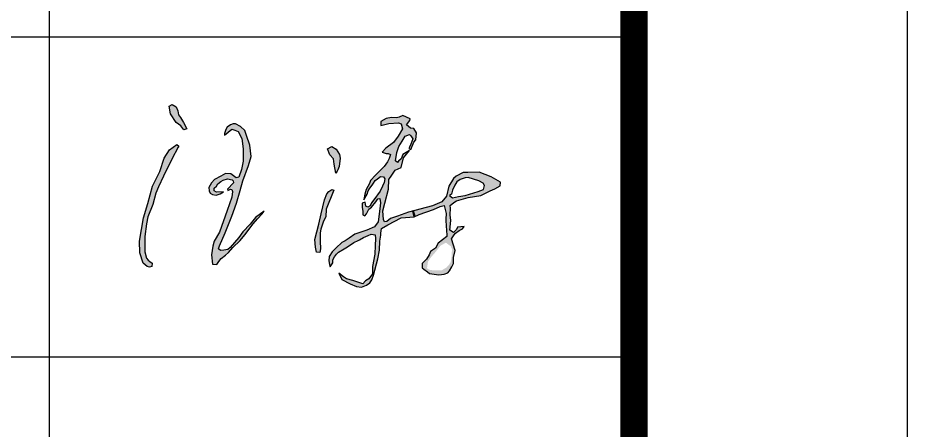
# Model space of a CAD drawing. Extents: x 185245 to 2166646, y -19957 to 815000.
# Drawn here: x 2019141 to 2022398, y 688452 to 689962 of the extents above; entities that cross this region are included whole.
import ezdxf

# ---------------------------------------------------------------- set-up
doc = ezdxf.new("R2010")
doc.units = 0
doc.header["$LTSCALE"] = 1000
doc.header["$MEASUREMENT"] = 0
doc.layers.add('PUB_TEXT', color=7, linetype='Continuous')
doc.layers.add('图框', color=4, linetype='Continuous')

msp = doc.modelspace()

# ---------------------------------------------------------------- hatches: boundary and pattern name
at = {"layer": 'PUB_TEXT'}
h = msp.add_hatch(color=4, dxfattribs=at)
h.paths.add_polyline_path([(2019705.1, 689444.8), (2019730.4, 689492.3), (2019724.2, 689498.5), (2019696.5, 689478.6), (2019677.4, 689447.5), (2019661, 689399.6), (2019635.1, 689345.3), (2019617.3, 689282.3), (2019601, 689229.9), (2019594.5, 689187.2), (2019587.3, 689144), (2019587.6, 689101.9), (2019600.9, 689063.4), (2019615.1, 689051), (2019624, 689048.5), (2019632.5, 689052), (2019633.8, 689063.7), (2019624.6, 689070.3), (2019614, 689076.7), (2019605.9, 689105.5), (2019606.3, 689161.9), (2019613, 689208.2), (2019617.8, 689233.5), (2019635.3, 689278), (2019646.6, 689320), (2019656.8, 689343.7), (2019675.3, 689382.5)])
h.paths.add_polyline_path([(2019736.5, 689597), (2019730, 689606.6), (2019727.4, 689620.8), (2019720.8, 689635.5), (2019706.6, 689645.1), (2019696, 689638.5), (2019700.5, 689610.6), (2019721.3, 689578.7), (2019738.1, 689566.6), (2019749.2, 689552.4), (2019759.9, 689555.9), (2019747.7, 689579.2)])
h = msp.add_hatch(color=4, dxfattribs=at)
h.paths.add_polyline_path([(2020496.3, 689204.5), (2020544.5, 689229.1), (2020592.9, 689232.9), (2020587.2, 689254.2), (2020572.4, 689250.3), (2020532.2, 689235.2), (2020506.6, 689226.9), (2020492.6, 689216.3), (2020483.7, 689215.2), (2020479.8, 689224.1), (2020478.1, 689255.8), (2020485.4, 689283.7), (2020498.8, 689335), (2020500.3, 689369.4), (2020510.8, 689385.7), (2020522.6, 689403.8), (2020544.8, 689413.9), (2020554, 689449.6), (2020575.6, 689476), (2020551.6, 689461.4), (2020545.5, 689445.9), (2020534.9, 689436.9), (2020531.1, 689431.9), (2020524.2, 689438.5), (2020529.4, 689469.3), (2020536, 689490.8), (2020549.2, 689510.3), (2020559.2, 689529), (2020575.1, 689535), (2020580.9, 689529.3), (2020588.3, 689518.5), (2020580.6, 689499.8), (2020575.1, 689488.3), (2020573.2, 689483.3), (2020580.6, 689479.8), (2020591.1, 689507), (2020598.8, 689515), (2020600.7, 689540.3), (2020590.9, 689556.2), (2020579.4, 689557.5), (2020564.1, 689570.1), (2020576.6, 689586.4), (2020577.7, 689592), (2020550.9, 689604.1), (2020537.7, 689598.2), (2020528.3, 689596.1), (2020509.1, 689596.8), (2020490, 689593.4), (2020470.9, 689581.9), (2020470.1, 689568.1), (2020499.7, 689574.5), (2020534.9, 689576.9), (2020544.5, 689573.7), (2020550.1, 689555.3), (2020534.1, 689528.9), (2020516.5, 689504.9), (2020488.5, 689484.2), (2020475.7, 689470.6), (2020489.6, 689465.7), (2020497.7, 689464.6), (2020506.6, 689461.5), (2020500.8, 689447.4), (2020494.6, 689434.9), (2020482.7, 689417.1), (2020450.9, 689385.7), (2020432.5, 689365.9), (2020429.2, 689355.7), (2020417.2, 689333.5), (2020414.4, 689324.5), (2020411.8, 689315.7), (2020407.9, 689295.2), (2020420.5, 689316.1), (2020424.7, 689327.9), (2020429.9, 689338.3), (2020438.3, 689349.4), (2020443.2, 689357), (2020450.1, 689366.4), (2020458.7, 689372.8), (2020468.8, 689380.4), (2020480.7, 689379.9), (2020485.3, 689373), (2020482.6, 689358.5), (2020476.7, 689345.7), (2020468.1, 689327.2), (2020444.9, 689295.9), (2020437, 689284.8), (2020431.1, 689273.7), (2020423.2, 689268.6), (2020416.1, 689272.8), (2020412.9, 689286.8), (2020402.5, 689283.5), (2020402.5, 689268.8), (2020404.7, 689252.9), (2020404.7, 689240.2), (2020411.6, 689236.7), (2020418.4, 689244.2), (2020427.1, 689261.7), (2020436.8, 689268.2), (2020452.4, 689288.8), (2020459.9, 689298.7), (2020467.4, 689300.3), (2020469.9, 689284.4), (2020466.4, 689263.2), (2020461.4, 689215.3), (2020447.4, 689197.3), (2020419.3, 689183.9), (2020375.1, 689169.6), (2020355, 689155.8), (2020340.1, 689145.2), (2020328.2, 689139.3), (2020306.5, 689120.1), (2020291.9, 689105.2), (2020281.7, 689087.9), (2020279.7, 689072.2), (2020282.1, 689059.2), (2020285.6, 689049.7), (2020294.7, 689065.5), (2020295.1, 689075.7), (2020301.4, 689086.3), (2020307.7, 689096.1), (2020315.5, 689103.6), (2020336.8, 689115.8), (2020341.9, 689119.3), (2020362.8, 689133.5), (2020371.4, 689139.8), (2020387.5, 689146.5), (2020392.7, 689149.6), (2020406.8, 689157.9), (2020424.5, 689164.9), (2020435.5, 689169.3), (2020449.7, 689167.3), (2020450.5, 689153.9), (2020449.7, 689128), (2020448.9, 689096.5), (2020439.5, 689051.9), (2020439.5, 689025), (2020427.2, 689006), (2020414.3, 688998.8), (2020404.2, 688988.1), (2020368.4, 688999.9), (2020344.4, 689006), (2020333.8, 689013.3), (2020316.4, 689027.3), (2020327.6, 689004.3), (2020358.7, 688987.8), (2020382, 688978.4), (2020399.6, 688976.2), (2020418.7, 688983.4), (2020430.9, 688992.2), (2020437.2, 689003), (2020443.6, 689019.8), (2020459.3, 689079), (2020465.2, 689111.2), (2020466.8, 689143.7), (2020470, 689166.1), (2020471.1, 689174), (2020473.5, 689190.5)])
h.paths.add_polyline_path([(2020663.9, 689259.9), (2020687.7, 689271.2), (2020702.8, 689274.3), (2020709.6, 689245.8), (2020708.7, 689224.2), (2020710, 689195.5), (2020710.9, 689188), (2020711.8, 689161.1), (2020680.3, 689137.5), (2020670.2, 689118.1), (2020652.5, 689106.2), (2020647.2, 689093.8), (2020638.4, 689078.4), (2020622.5, 689062.5), (2020622.5, 689046.6), (2020627.8, 689041.8), (2020641.1, 689032.5), (2020649.4, 689026.3), (2020683, 689020.6), (2020702, 689023.3), (2020716.5, 689028.6), (2020721.8, 689035.2), (2020731.1, 689049.7), (2020736.8, 689062.9), (2020736.8, 689084.1), (2020742.6, 689110.6), (2020729.8, 689152.9), (2020739.5, 689167.9), (2020744.3, 689174.1), (2020758, 689183.3), (2020769.5, 689189.9), (2020775.7, 689197.4), (2020751.2, 689195.8), (2020748, 689186.9), (2020736.8, 689175.5), (2020723.5, 689184.9), (2020726.6, 689219.9), (2020724.7, 689240.4), (2020725.7, 689264.9), (2020724.4, 689274.8), (2020737.8, 689286.2), (2020748, 689291.5), (2020790.5, 689304.3), (2020836.7, 689311.6), (2020871.3, 689328.8), (2020888.1, 689336.1), (2020907.6, 689346.7), (2020909.2, 689360), (2020874.1, 689380.1), (2020830.6, 689396.3), (2020789.3, 689395.7), (2020771.5, 689395.7), (2020746.4, 689382.3), (2020736.4, 689374), (2020720.2, 689346.1), (2020710.7, 689309.3), (2020694.5, 689288.1), (2020660, 689273.7), (2020590.6, 689255.1), (2020596.1, 689234.6), (2020610.4, 689242.3)])
h.paths.add_polyline_path([(2020722.4, 689312), (2020729.3, 689316.8), (2020733.6, 689330.5), (2020741.8, 689348.8), (2020748.8, 689360.9), (2020760.6, 689369.5), (2020779.3, 689376.1), (2020789.9, 689376.9), (2020829.9, 689365.1), (2020845.4, 689357.1), (2020849.7, 689347.5), (2020846.9, 689333.9), (2020826.5, 689325.9), (2020811.7, 689321), (2020778.9, 689311.7), (2020754.5, 689307.4), (2020732.9, 689303.4)], flags=16)
h.paths.add_polyline_path([(2020699.7, 689133.7), (2020709.1, 689138.6), (2020726.8, 689125.4), (2020732.1, 689112.9), (2020730, 689103.2), (2020730, 689088.6), (2020726.5, 689068.1), (2020719.9, 689057), (2020711.6, 689048.3), (2020693.8, 689037.5), (2020663.6, 689037.2), (2020653.5, 689038.6), (2020644.8, 689041), (2020639.6, 689045.9), (2020643.4, 689069.5), (2020654.9, 689086.2), (2020669.5, 689102.8), (2020689.3, 689127.8)], flags=16)
h.paths.add_polyline_path([(2020590.6, 689255.1), (2020587.2, 689254.2), (2020592.9, 689232.9), (2020596.1, 689234.6)], flags=17)
msp.add_hatch(color=4, dxfattribs=at).paths.add_polyline_path([(2019927.8, 689326.3), (2019925, 689305.9), (2019907.7, 689256), (2019879.4, 689177.4), (2019860.2, 689144.7), (2019855.2, 689125.5), (2019850.8, 689094.1), (2019854.3, 689060.1), (2019869.6, 689058.8), (2019876.8, 689070), (2019886.2, 689080.7), (2019901.8, 689092.8), (2019912.6, 689102.6), (2019929.2, 689120.5), (2019955.6, 689146.1), (2019972.2, 689168), (2020003.1, 689208.3), (2020018.8, 689225.8), (2020036.3, 689244.1), (2020043, 689253.5), (2020011.7, 689231.2), (2019992.6, 689207), (2019964.9, 689177.9), (2019950.3, 689157.1), (2019918.8, 689121.5), (2019910.4, 689114.3), (2019896.1, 689110.9), (2019883.8, 689110.3), (2019876.2, 689115.7), (2019880.2, 689126.6), (2019901, 689174.2), (2019925.2, 689236.2), (2019941.9, 689282.9), (2019955.3, 689329.5), (2019965.2, 689365.5), (2019985.8, 689421.8), (2019995.2, 689454.2), (2019990.9, 689495.7), (2019978.1, 689530.8), (2019972.4, 689549.7), (2019957, 689563.5), (2019938.5, 689573.2), (2019930, 689573.8), (2019920.3, 689570.4), (2019908.3, 689561.3), (2019903.3, 689552.5), (2019897.7, 689538.4), (2019898.5, 689532.5), (2019925, 689554.7), (2019936.4, 689551.2), (2019948.3, 689545.6), (2019961.9, 689519.9), (2019966.4, 689481.8), (2019966, 689436.8), (2019961, 689406), (2019950.9, 689378.3), (2019941.1, 689376.5), (2019920.8, 689390.9), (2019902.4, 689392.1), (2019884.5, 689382.8), (2019861.5, 689369.5), (2019851.1, 689358.2), (2019841.1, 689341.1), (2019841.6, 689328.3), (2019845.8, 689319.6), (2019853.6, 689315), (2019867.1, 689313.2), (2019882.6, 689318.1), (2019895, 689325.2), (2019869.1, 689323.4), (2019860, 689328.3), (2019860.2, 689338.2), (2019869.3, 689346), (2019874.2, 689354.4), (2019890, 689366.8), (2019908.7, 689371.9), (2019928.7, 689368.9), (2019931.6, 689358.2), (2019924.7, 689351.3), (2019915.4, 689341.1), (2019909, 689334), (2019909.9, 689329.8), (2019923.9, 689336.9)])
h = msp.add_hatch(color=4, dxfattribs=at)
h.paths.add_polyline_path([(2020291.7, 689333.8), (2020280.7, 689325.7), (2020273.2, 689317.9), (2020264.5, 689295.4), (2020252.2, 689244.5), (2020243.4, 689206.5), (2020229.3, 689150.9), (2020231.4, 689122.4), (2020235.3, 689103.7), (2020247.3, 689103), (2020249.8, 689116), (2020248, 689144.5), (2020248.3, 689174.3), (2020250.3, 689188.7), (2020260.2, 689217), (2020269.4, 689233.3), (2020270.2, 689261.9), (2020297.9, 689331.4)])
h.paths.add_polyline_path([(2020297.4, 689445.8), (2020300.3, 689426.2), (2020305.3, 689392.6), (2020310.9, 689400.1), (2020313.4, 689405.6), (2020318.4, 689418.1), (2020321.4, 689447.7), (2020319.4, 689461.3), (2020307.3, 689481.3), (2020290.8, 689491.3), (2020275.7, 689482.8), (2020283.8, 689459.8)])

# ---------------------------------------------------------------- linework, layer by layer
at = {"color": 3, "elevation": 0}
msp.add_lwpolyline([(1962998, 660962.7), (1962998, 702962.7), (2022398, 702962.7), (2022398, 660962.7)], close=True, dxfattribs=at)
at = {"const_width": 100, "elevation": 0}
msp.add_lwpolyline([(1965498, 661962.7), (2021398, 661962.7), (2021398, 701962.7), (1965498, 701962.7)], close=True, dxfattribs=at)
at = {"layer": 'PUB_TEXT', "color": 4}
for p, q in [((2020592.9, 689232.9, 0), (2020587.2, 689254.2, 0)), ((2020596.1, 689234.6, 0), (2020590.6, 689255.1, 0))]:
    msp.add_line(p, q, dxfattribs=at)
at = {"layer": 'PUB_TEXT', "color": 4, "elevation": 0}
for points in [[(2019721.3, 689578.7), (2019700.5, 689610.6), (2019696, 689638.5), (2019706.6, 689645.1), (2019720.8, 689635.5), (2019727.4, 689620.8), (2019730, 689606.6), (2019736.5, 689597), (2019747.7, 689579.2), (2019759.9, 689555.9), (2019749.2, 689552.4), (2019738.1, 689566.6), (2019721.3, 689578.7)], [(2019898.5, 689532.5), (2019925, 689554.7), (2019936.4, 689551.2), (2019948.3, 689545.6), (2019961.9, 689519.9), (2019966.4, 689481.8), (2019966, 689436.8), (2019961, 689406), (2019950.9, 689378.3), (2019941.1, 689376.5), (2019920.8, 689390.9), (2019902.4, 689392.1), (2019884.5, 689382.8), (2019861.5, 689369.5), (2019851.1, 689358.2), (2019841.1, 689341.1), (2019841.6, 689328.3), (2019845.8, 689319.6), (2019853.6, 689315), (2019867.1, 689313.2), (2019882.6, 689318.1), (2019895, 689325.2), (2019869.1, 689323.4), (2019860, 689328.3), (2019860.2, 689338.2), (2019869.3, 689346), (2019874.2, 689354.4), (2019885.2, 689363.1), (2019893.4, 689367.7), (2019908.7, 689371.9), (2019926.5, 689369.3), (2019929.6, 689365.7), (2019931.6, 689358.2), (2019924.7, 689351.3), (2019915.4, 689341.1), (2019909, 689334), (2019909.9, 689329.8), (2019920.5, 689335.1), (2019925.4, 689332.9), (2019927.8, 689326.3), (2019925, 689305.9), (2019907.7, 689256), (2019879.4, 689177.4), (2019860.2, 689144.7), (2019855.2, 689125.5), (2019850.8, 689094.1), (2019854.3, 689060.1), (2019869.6, 689058.8), (2019876.8, 689070), (2019886.2, 689080.7), (2019901.8, 689092.8), (2019912.6, 689102.6), (2019929.2, 689120.5), (2019955.6, 689146.1), (2019972.2, 689168), (2020003.1, 689208.3), (2020018.8, 689225.8), (2020036.3, 689244.1), (2020043, 689253.5), (2020011.7, 689231.2), (2019992.6, 689207), (2019964.9, 689177.9), (2019950.3, 689157.1), (2019918.8, 689121.5), (2019910.4, 689114.3), (2019896.1, 689110.9), (2019883.8, 689110.3), (2019876.2, 689115.7), (2019880.2, 689126.6), (2019901, 689174.2), (2019925.2, 689236.2), (2019941.9, 689282.9), (2019955.3, 689329.5), (2019965.2, 689365.5), (2019985.8, 689421.8), (2019995.2, 689454.2), (2019990.9, 689495.7), (2019978.1, 689530.8), (2019972.4, 689549.7), (2019957, 689563.5), (2019938.5, 689573.2), (2019930, 689573.8), (2019920.3, 689570.4), (2019908.3, 689561.3), (2019903.3, 689552.5), (2019897.7, 689538.4), (2019897.7, 689538.4), (2019898.5, 689532.5)], [(2019728.2, 689488.1), (2019705.1, 689444.8), (2019675.3, 689382.5), (2019656.8, 689343.7), (2019646.6, 689320), (2019635.3, 689278), (2019617.8, 689233.5), (2019613, 689208.2), (2019606.3, 689161.9), (2019605.9, 689105.5), (2019612.6, 689081.7), (2019618.3, 689074.1), (2019624.6, 689070.3), (2019633.8, 689063.7), (2019633.8, 689063.7), (2019632.5, 689052), (2019624, 689048.5), (2019615.1, 689051), (2019600.9, 689063.4), (2019587.6, 689101.9), (2019587.3, 689144), (2019594.5, 689187.2), (2019601, 689229.9), (2019617.3, 689282.3), (2019635.1, 689345.3), (2019661, 689399.6), (2019677.4, 689447.5), (2019696.5, 689478.6), (2019724.2, 689498.5), (2019731.2, 689491.5), (2019728.2, 689488.1)], [(2020305.3, 689392.6), (2020300.3, 689426.2), (2020297.4, 689445.8), (2020283.8, 689459.8), (2020275.7, 689482.8), (2020290.8, 689491.3), (2020307.3, 689481.3), (2020319.4, 689461.3), (2020321.4, 689447.7), (2020318.4, 689418.1), (2020313.4, 689405.6), (2020310.9, 689400.1), (2020305.3, 689392.6)], [(2020722.4, 689312), (2020732.9, 689303.4), (2020754.5, 689307.4), (2020778.9, 689311.7), (2020811.7, 689321), (2020826.5, 689325.9), (2020846.9, 689333.9), (2020849.7, 689347.5), (2020845.4, 689357.1), (2020829.9, 689365.1), (2020789.9, 689376.9), (2020779.3, 689376.1), (2020760.6, 689369.5), (2020748.8, 689360.9), (2020741.8, 689348.8), (2020733.6, 689330.5), (2020729.3, 689316.8), (2020722.4, 689312)], [(2020297.9, 689331.4), (2020270.2, 689261.9), (2020269.4, 689233.3), (2020260.2, 689217), (2020250.3, 689188.7), (2020248.3, 689174.3), (2020248, 689144.5), (2020249.8, 689116), (2020247.3, 689103), (2020247.3, 689103), (2020235.3, 689103.7), (2020231.4, 689122.4), (2020229.3, 689150.9), (2020243.4, 689206.5), (2020252.2, 689244.5), (2020264.5, 689295.4), (2020273.2, 689317.9), (2020280.7, 689325.7), (2020291.7, 689333.8), (2020297.9, 689331.4)]]:
    msp.add_lwpolyline(points, dxfattribs=at)
msp.add_lwpolyline([(2020470.1, 689568.1), (2020499.7, 689574.5), (2020534.9, 689576.9), (2020544.5, 689573.7), (2020550.1, 689555.3), (2020534.1, 689528.9), (2020516.5, 689504.9), (2020488.5, 689484.2), (2020488.5, 689484.2), (2020475.7, 689470.6), (2020489.6, 689465.7), (2020497.7, 689464.6), (2020506.6, 689461.5), (2020500.8, 689447.4), (2020494.6, 689434.9), (2020482.7, 689417.1), (2020450.9, 689385.7), (2020432.5, 689365.9), (2020429.2, 689355.7), (2020417.2, 689333.5), (2020414.4, 689324.5), (2020411.8, 689315.7), (2020407.9, 689295.2), (2020420.5, 689316.1), (2020424.7, 689327.9), (2020429.9, 689338.3), (2020438.3, 689349.4), (2020443.2, 689357), (2020450.1, 689366.4), (2020458.7, 689372.8), (2020468.8, 689380.4), (2020480.7, 689379.9), (2020485.3, 689373), (2020482.6, 689358.5), (2020476.7, 689345.7), (2020468.1, 689327.2), (2020444.9, 689295.9), (2020437, 689284.8), (2020431.1, 689273.7), (2020423.2, 689268.6), (2020416.1, 689272.8), (2020412.9, 689286.8), (2020402.5, 689283.5), (2020402.5, 689268.8), (2020404.7, 689252.9), (2020404.7, 689240.2), (2020411.6, 689236.7), (2020418.4, 689244.2), (2020427.1, 689261.7), (2020436.8, 689268.2), (2020452.4, 689288.8), (2020459.9, 689298.7), (2020467.4, 689300.3), (2020469.9, 689284.4), (2020466.4, 689263.2), (2020461.4, 689215.3), (2020447.4, 689197.3), (2020419.3, 689183.9), (2020375.1, 689169.6), (2020355, 689155.8), (2020340.1, 689145.2), (2020328.2, 689139.3), (2020306.5, 689120.1), (2020291.9, 689105.2), (2020281.7, 689087.9), (2020279.7, 689072.2), (2020282.1, 689059.2), (2020285.6, 689049.7), (2020285.6, 689049.7), (2020294.7, 689065.5), (2020295.1, 689075.7), (2020301.4, 689086.3), (2020307.7, 689096.1), (2020315.5, 689103.6), (2020336.8, 689115.8), (2020341.9, 689119.3), (2020362.8, 689133.5), (2020371.4, 689139.8), (2020387.5, 689146.5), (2020392.7, 689149.6), (2020406.8, 689157.9), (2020424.5, 689164.9), (2020435.5, 689169.3), (2020449.7, 689167.3), (2020450.5, 689153.9), (2020449.7, 689128), (2020448.9, 689096.5), (2020439.5, 689051.9), (2020439.5, 689025), (2020427.2, 689006), (2020414.3, 688998.8), (2020404.2, 688988.1), (2020368.4, 688999.9), (2020344.4, 689006), (2020333.8, 689013.3), (2020316.4, 689027.3), (2020316.4, 689027.3), (2020327.6, 689004.3), (2020358.7, 688987.8), (2020382, 688978.4), (2020399.6, 688976.2), (2020418.7, 688983.4), (2020430.9, 688992.2), (2020437.2, 689003), (2020443.6, 689019.8), (2020459.3, 689079), (2020465.2, 689111.2), (2020466.8, 689143.7), (2020470, 689166.1), (2020471.1, 689174), (2020473.5, 689190.5), (2020496.3, 689204.5), (2020544.5, 689229.1), (2020592.9, 689232.9), (2020610.4, 689242.3), (2020663.9, 689259.9), (2020687.7, 689271.2), (2020702.8, 689274.3), (2020709.6, 689245.8), (2020708.7, 689224.2), (2020710, 689195.5), (2020710.9, 689188), (2020711.8, 689161.1), (2020680.3, 689137.5), (2020670.2, 689118.1), (2020652.5, 689106.2), (2020647.2, 689093.8), (2020638.4, 689078.4), (2020622.5, 689062.5), (2020622.5, 689046.6), (2020627.8, 689041.8), (2020641.1, 689032.5), (2020649.4, 689026.3), (2020683, 689020.6), (2020702, 689023.3), (2020716.5, 689028.6), (2020721.8, 689035.2), (2020731.1, 689049.7), (2020736.8, 689062.9), (2020736.8, 689084.1), (2020742.6, 689110.6), (2020729.8, 689152.9), (2020739.5, 689167.9), (2020744.3, 689174.1), (2020758, 689183.3), (2020769.5, 689189.9), (2020775.7, 689197.4), (2020751.2, 689195.8), (2020748, 689186.9), (2020736.8, 689175.5), (2020723.5, 689184.9), (2020726.6, 689219.9), (2020724.7, 689240.4), (2020725.7, 689264.9), (2020724.4, 689274.8), (2020737.8, 689286.2), (2020748, 689291.5), (2020790.5, 689304.3), (2020836.7, 689311.6), (2020871.3, 689328.8), (2020888.1, 689336.1), (2020907.6, 689346.7), (2020909.2, 689360), (2020874.1, 689380.1), (2020874.1, 689380.1), (2020830.6, 689396.3), (2020789.3, 689395.7), (2020771.5, 689395.7), (2020746.4, 689382.3), (2020736.4, 689374), (2020720.2, 689346.1), (2020710.7, 689309.3), (2020710.7, 689309.3), (2020694.5, 689288.1), (2020660, 689273.7), (2020572.4, 689250.3), (2020532.2, 689235.2), (2020506.6, 689226.9), (2020492.6, 689216.3), (2020483.7, 689215.2), (2020479.8, 689224.1), (2020478.1, 689255.8), (2020485.4, 689283.7), (2020498.8, 689335), (2020500.3, 689369.4), (2020510.8, 689385.7), (2020522.6, 689403.8), (2020544.8, 689413.9), (2020554, 689449.6), (2020575.6, 689476), (2020551.6, 689461.4), (2020545.5, 689445.9), (2020534.9, 689436.9), (2020531.1, 689431.9), (2020524.2, 689438.5), (2020529.4, 689469.3), (2020536, 689490.8), (2020549.2, 689510.3), (2020559.2, 689529), (2020575.1, 689535), (2020580.9, 689529.3), (2020588.3, 689518.5), (2020580.6, 689499.8), (2020575.1, 689488.3), (2020573.2, 689483.3), (2020580.6, 689479.8), (2020591.1, 689507), (2020598.8, 689515), (2020600.7, 689540.3), (2020590.9, 689556.2), (2020579.4, 689557.5), (2020564.1, 689570.1), (2020576.6, 689586.4), (2020577.7, 689592), (2020550.9, 689604.1), (2020537.7, 689598.2), (2020528.3, 689596.1), (2020509.1, 689596.8), (2020490, 689593.4), (2020470.9, 689581.9), (2020470.1, 689568.1)], close=True, dxfattribs=at)
at = {"layer": '图框', "color": 0}
for p, q in [((2015698, 689892.6, 0), (2021376, 689892.6, 0)), ((2015698, 688721.3, 0), (2021376, 688721.3, 0))]:
    msp.add_line(p, q, dxfattribs=at)
at = {"layer": '图框', "color": 4, "const_width": 98.6, "elevation": 0}
msp.add_lwpolyline([(2015698, 701962.7), (2021398, 701962.7), (2021398, 661962.7), (2015698, 661962.7)], close=True, dxfattribs=at)
at = {"layer": '图框', "color": 0, "elevation": 0}
msp.add_lwpolyline([(2019257, 686573.9), (2019257, 693211.3)], dxfattribs=at)

doc.saveas('drawing.dxf')
